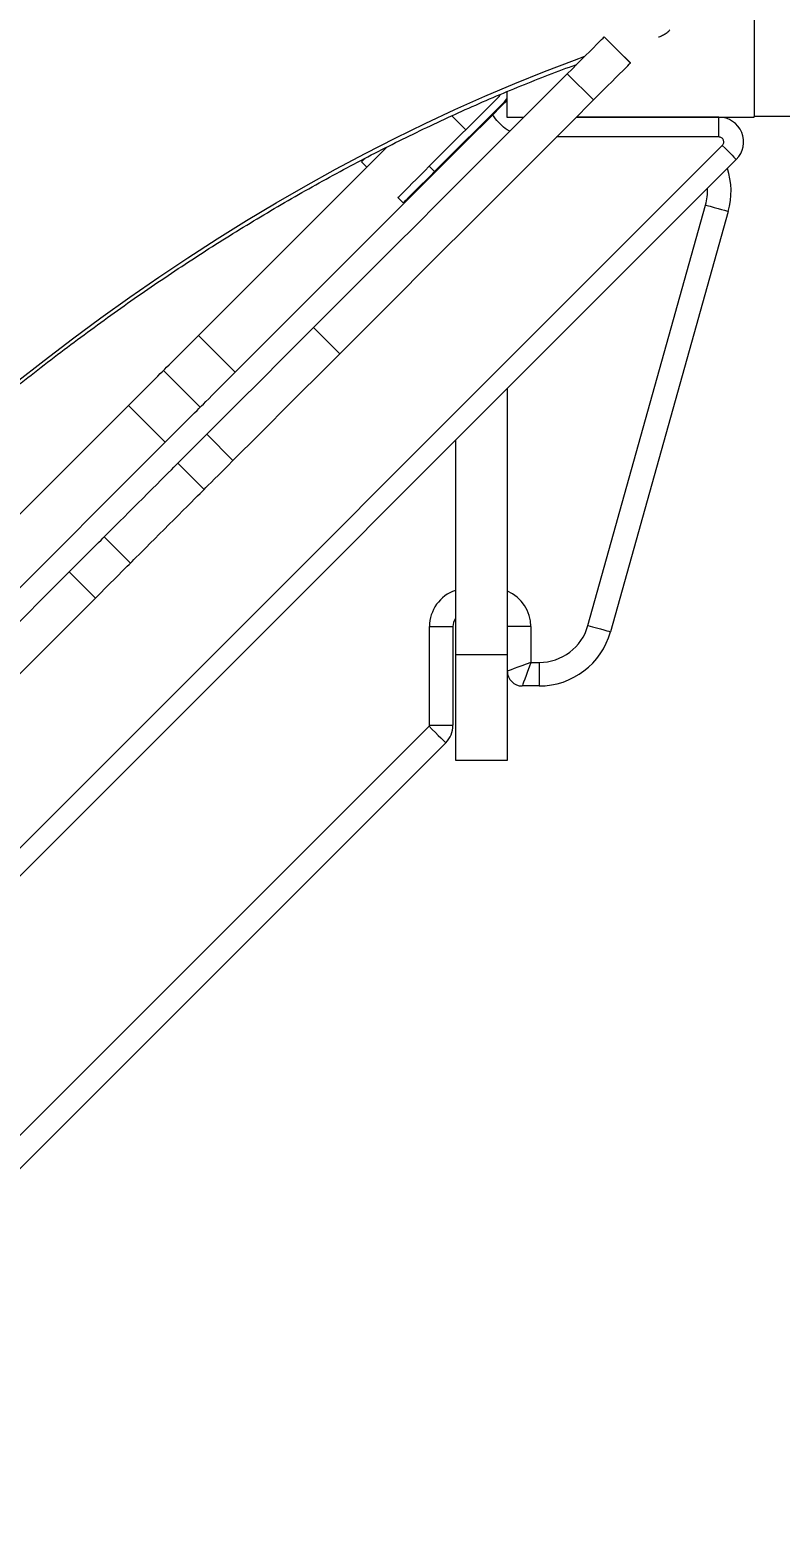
# Model space of a CAD drawing. Header units: millimetres. Extents: x -6332 to 8932, y -6739 to 7096.
# Drawn here: x -1129 to -826, y -630 to -25 of the extents above; entities that cross this region are included whole.
import ezdxf

# ---------------------------------------------------------------- set-up
doc = ezdxf.new("R2010")
doc.units = ezdxf.units.MM
for name, color, linetype in [('DIKOM_ОБЪЕКТ', 7, 'Continuous'), ('DIKOM_РАЗМЕР_ЗОНА', 7, 'Continuous'), ('DIKOM_РАЗМЕР_ОБЪЕКТА', 7, 'Continuous')]:
    doc.layers.add(name, color=color, linetype=linetype)
doc.styles.add('style1', font='arial.ttf', dxfattribs={"width": 0.8})
doc.dimstyles.new('1-50', dxfattribs={"dimtxt": 300, "dimasz": 200, "dimexe": 100, "dimexo": 0, "dimgap": 100, "dimtad": 1, "dimtxsty": 'style1', "dimcen": 200, "dimclrd": 7, "dimclre": 7, "dimclrt": 7, "dimadec": 1, "dimazin": 2, "dimtfac": 1, "dimtmove": 0, "dimatfit": 2, "dimfxl": 0, "dimlwd": 25, "dimlwe": 18, "dimarcsym": 0})

# ---------------------------------------------------------------- blocks, each defined once
blk = doc.blocks.new('*D9')
at = {"layer": 'Defpoints', "color": 0, "transparency": 16777216}
for p in [(777.17, 5593.97), (-4228.73, -3389.78), (7301.72, -3389.78)]:
    blk.add_point(p, dxfattribs=at)
at = {"layer": 'DIKOM_РАЗМЕР_ОБЪЕКТА', "color": 7, "lineweight": 18, "transparency": 16777216}
for p, q in [((777.17, 5593.97), (7401.72, 5593.97)), ((-4228.73, -3389.78), (7401.72, -3389.78))]:
    blk.add_line(p, q, dxfattribs=at)
at = {"layer": 'DIKOM_РАЗМЕР_ОБЪЕКТА', "color": 7, "lineweight": 25, "transparency": 16777216}
blk.add_line((7301.72, 5393.97), (7301.72, -3189.78), dxfattribs=at)
at = {"layer": 'DIKOM_РАЗМЕР_ОБЪЕКТА', "color": 7, "transparency": 16777216}
for points in [[(7268.39, 5393.97), (7335.06, 5393.97), (7301.72, 5593.97)], [(7268.39, -3189.78), (7335.06, -3189.78), (7301.72, -3389.78)]]:
    blk.add_solid(points, dxfattribs=at)
at = {"layer": 'DIKOM_РАЗМЕР_ОБЪЕКТА', "color": 7, "transparency": 16777216, "insert": (7048.55, 1153.71), "char_height": 300, "attachment_point": 5, "rotation": 90, "style": 'style1'}
blk.add_mtext('9000', dxfattribs=at)
blk = doc.blocks.new('*D10')
at = {"layer": 'Defpoints', "color": 0, "transparency": 16777216}
for p in [(4034.78, 3636.59), (-4490.85, -1960.46), (4034.78, -5533.39)]:
    blk.add_point(p, dxfattribs=at)
at = {"layer": 'DIKOM_РАЗМЕР_ОБЪЕКТА', "color": 7, "lineweight": 18, "transparency": 16777216}
for p, q in [((4034.78, 3636.59), (4034.78, -5633.39)), ((-4490.85, -1960.46), (-4490.85, -5633.39))]:
    blk.add_line(p, q, dxfattribs=at)
at = {"layer": 'DIKOM_РАЗМЕР_ОБЪЕКТА', "color": 7, "lineweight": 25, "transparency": 16777216}
blk.add_line((-4290.85, -5533.39), (3834.78, -5533.39), dxfattribs=at)
at = {"layer": 'DIKOM_РАЗМЕР_ОБЪЕКТА', "color": 7, "transparency": 16777216}
for points in [[(-4290.85, -5500.05), (-4290.85, -5566.72), (-4490.85, -5533.39)], [(3834.78, -5500.05), (3834.78, -5566.72), (4034.78, -5533.39)]]:
    blk.add_solid(points, dxfattribs=at)
at = {"layer": 'DIKOM_РАЗМЕР_ОБЪЕКТА', "color": 7, "transparency": 16777216, "insert": (308.03, -5280.21), "char_height": 300, "attachment_point": 5, "style": 'style1'}
blk.add_mtext('8500', dxfattribs=at)
blk = doc.blocks.new('*D11')
at = {"layer": 'Defpoints', "color": 0, "transparency": 16777216}
for p in [(1114.35, 7096.35), (-4349.59, -4627.34), (8831.76, -4627.34)]:
    blk.add_point(p, dxfattribs=at)
at = {"layer": 'DIKOM_РАЗМЕР_ЗОНА', "color": 7, "lineweight": 18, "transparency": 16777216}
for p, q in [((1114.35, 7096.35), (8931.76, 7096.35)), ((-4349.59, -4627.34), (8931.76, -4627.34))]:
    blk.add_line(p, q, dxfattribs=at)
at = {"layer": 'DIKOM_РАЗМЕР_ЗОНА', "color": 7, "lineweight": 25, "transparency": 16777216}
blk.add_line((8831.76, 6896.35), (8831.76, -4427.34), dxfattribs=at)
at = {"layer": 'DIKOM_РАЗМЕР_ЗОНА', "color": 7, "transparency": 16777216}
for points in [[(8798.42, 6896.35), (8865.09, 6896.35), (8831.76, 7096.35)], [(8798.42, -4427.34), (8865.09, -4427.34), (8831.76, -4627.34)]]:
    blk.add_solid(points, dxfattribs=at)
at = {"layer": 'DIKOM_РАЗМЕР_ЗОНА', "color": 7, "transparency": 16777216, "insert": (8578.59, 1308.2), "char_height": 300, "attachment_point": 5, "rotation": 90, "style": 'style1'}
blk.add_mtext('11750', dxfattribs=at)
blk = doc.blocks.new('*D12')
at = {"layer": 'Defpoints', "color": 0, "transparency": 16777216}
for p in [(6134.38, 3354.85), (-6332, -2644.93), (6134.38, -6639)]:
    blk.add_point(p, dxfattribs=at)
at = {"layer": 'DIKOM_РАЗМЕР_ЗОНА', "color": 7, "lineweight": 18, "transparency": 16777216}
for p, q in [((6134.38, 3354.85), (6134.38, -6739)), ((-6332, -2644.93), (-6332, -6739))]:
    blk.add_line(p, q, dxfattribs=at)
at = {"layer": 'DIKOM_РАЗМЕР_ЗОНА', "color": 7, "lineweight": 25, "transparency": 16777216}
blk.add_line((-6132, -6639), (5934.38, -6639), dxfattribs=at)
at = {"layer": 'DIKOM_РАЗМЕР_ЗОНА', "color": 7, "transparency": 16777216}
for points in [[(-6132, -6605.67), (-6132, -6672.33), (-6332, -6639)], [(5934.38, -6605.67), (5934.38, -6672.33), (6134.38, -6639)]]:
    blk.add_solid(points, dxfattribs=at)
at = {"layer": 'DIKOM_РАЗМЕР_ЗОНА', "color": 7, "transparency": 16777216, "insert": (-98.81, -6385.83), "char_height": 300, "attachment_point": 5, "style": 'style1'}
blk.add_mtext('12500', dxfattribs=at)

msp = doc.modelspace()

# ---------------------------------------------------------------- linework, layer by layer
at = {"layer": 'DIKOM_ОБЪЕКТ', "color": 7, "linetype": 'Continuous', "lineweight": 15}
for p, q in [((-836.33, 4.733), (-836.33, -59.679)), ((-900.022, -30.53), (-898.923, -29.43)), ((-898.923, -29.43), (-898.046, -28.554)), ((-898.046, -28.554), (-897.408, -27.916)), ((-897.408, -27.916), (-897.02, -27.528)), ((-897.02, -27.528), (-896.89, -27.397)), ((-896.89, -27.397), (-886.283, -38.004)), ((-908.997, -36.81), (-904.745, -35.253)), ((-906.187, -36.694), (-904.435, -34.943)), ((-904.435, -34.943), (-902.803, -33.311)), ((-902.803, -33.311), (-901.323, -31.832)), ((-901.323, -31.832), (-900.022, -30.53)), ((-891.494, -32.759), (-886.266, -37.987)), ((-933.102, -46.257), (-921.038, -41.397)), ((-921.038, -41.397), (-908.997, -36.81)), ((-920.648, -51.156), (-911.841, -42.349)), ((-911.841, -42.349), (-909.925, -40.432)), ((-911.841, -42.349), (-901.235, -52.956)), ((-909.925, -40.432), (-908.028, -38.536)), ((-908.028, -38.536), (-906.187, -36.694)), ((-890.717, -42.438), (-889.415, -41.137)), ((-889.415, -41.137), (-888.316, -40.037)), ((-888.316, -40.037), (-887.439, -39.161)), ((-887.439, -39.161), (-886.801, -38.523)), ((-886.801, -38.523), (-886.413, -38.135)), ((-886.413, -38.135), (-886.283, -38.004)), ((-886.283, -38.004), (-886.266, -37.987)), ((-945.182, -51.387), (-933.102, -46.257)), ((-897.421, -49.143), (-895.58, -47.301)), ((-895.58, -47.301), (-893.828, -45.549)), ((-893.828, -45.549), (-892.197, -43.918)), ((-892.197, -43.918), (-890.717, -42.438)), ((-967.657, -79.781), (-939.423, -51.547)), ((-937.302, -53.668), (-965.536, -81.902)), ((-957.272, -56.783), (-945.182, -51.387)), ((-937.607, -54.5), (-938.572, -55.466)), ((-936.902, -53.795), (-937.607, -54.5)), ((-937.302, -53.668), (-937.166, -53.532)), ((-936.474, -53.367), (-936.902, -53.795)), ((-936.64, -52.913), (-936.33, -53.223)), ((-936.33, -53.223), (-936.474, -53.367)), ((-936.33, -49.626), (-936.33, -59.914)), ((-929.433, -59.94), (-920.648, -51.156)), ((-910.041, -61.763), (-901.235, -52.956)), ((-901.235, -52.956), (-899.318, -51.039)), ((-899.318, -51.039), (-897.421, -49.143)), ((-969.364, -62.443), (-957.272, -56.783)), ((-952.844, -64.967), (-958.492, -59.319)), ((-942.819, -59.712), (-944.589, -61.481)), ((-941.206, -58.099), (-942.819, -59.712)), ((-939.781, -56.673), (-941.206, -58.099)), ((-938.572, -55.466), (-939.781, -56.673)), ((-938.187, -68.695), (-929.433, -59.94)), ((-936.33, -59.914), (-929.405, -59.914)), ((-850.582, -59.915), (-908.194, -59.915)), ((-908.193, -59.914), (-875.646, -59.914)), ((-908.192, -59.914), (-836.33, -59.914)), ((-875.646, -59.914), (-875.406, -59.915)), ((-850.582, -67.915), (-850.582, -59.915)), ((-815.33, -59.679), (-836.33, -59.679)), ((-836.33, -59.914), (-836.33, -59.679)), ((-981.45, -68.363), (-969.364, -62.443)), ((-948.448, -65.341), (-950.459, -67.352)), ((-946.478, -63.371), (-948.448, -65.341)), ((-944.589, -61.481), (-946.478, -63.371)), ((-918.826, -70.547), (-910.041, -61.763)), ((-1384.918, -607.079), (-849.168, -71.329)), ((-1061.007, -148.201), (-984.798, -71.992)), ((-1046.157, -163.05), (-950.459, -67.352)), ((-993.524, -74.539), (-981.45, -68.363)), ((-950.459, -67.352), (-950.723, -67.088)), ((-946.905, -77.413), (-938.187, -68.695)), ((-927.581, -79.302), (-918.826, -70.547)), ((-850.582, -67.915), (-916.194, -67.915)), ((-849.168, -71.329), (-848.065, -72.432)), ((-848.065, -72.432), (-847.004, -73.494)), ((-1379.261, -612.735), (-843.511, -76.986)), ((-1005.578, -80.969), (-993.524, -74.539)), ((-995.02, -77.971), (-994.889, -77.84)), ((-992.899, -80.092), (-995.02, -77.971)), ((-994.889, -77.84), (-994.501, -77.453)), ((-994.501, -77.453), (-993.865, -76.817)), ((-993.865, -76.817), (-993.602, -76.553)), ((-955.578, -86.086), (-946.905, -77.413)), ((-847.004, -73.494), (-846.026, -74.471)), ((-846.026, -74.471), (-845.168, -75.329)), ((-845.168, -75.329), (-844.465, -76.033)), ((-844.465, -76.033), (-843.942, -76.555)), ((-843.942, -76.555), (-843.62, -76.878)), ((-843.62, -76.878), (-843.511, -76.986)), ((-1017.605, -87.646), (-1005.578, -80.969)), ((-972.938, -85.061), (-971.24, -83.363)), ((-971.24, -83.363), (-969.468, -81.591)), ((-969.468, -81.591), (-967.657, -79.781)), ((-967.347, -83.713), (-969.119, -85.484)), ((-967.657, -79.781), (-965.536, -81.902)), ((-965.536, -81.902), (-967.347, -83.713)), ((-936.298, -88.019), (-927.581, -79.302)), ((-1029.598, -94.57), (-1017.605, -87.646)), ((-979.195, -91.318), (-978.333, -90.456)), ((-978.333, -90.456), (-977.253, -89.375)), ((-977.253, -89.375), (-975.975, -88.098)), ((-975.975, -88.098), (-974.527, -86.651)), ((-973.854, -90.219), (-975.131, -91.497)), ((-974.527, -86.651), (-972.938, -85.061)), ((-972.406, -88.772), (-973.854, -90.219)), ((-970.817, -87.183), (-972.406, -88.772)), ((-969.119, -85.484), (-970.817, -87.183)), ((-964.199, -94.706), (-955.578, -86.086)), ((-944.971, -96.692), (-936.298, -88.019)), ((-1041.549, -101.734), (-1029.598, -94.57)), ((-980.317, -92.44), (-980.197, -92.32)), ((-980.317, -92.441), (-978.196, -94.562)), ((-980.197, -92.32), (-979.82, -91.944)), ((-979.82, -91.944), (-979.195, -91.318)), ((-978.076, -94.441), (-978.195, -94.562)), ((-977.699, -94.065), (-978.076, -94.441)), ((-977.074, -93.439), (-977.699, -94.065)), ((-976.212, -92.578), (-977.074, -93.439)), ((-975.131, -91.497), (-976.212, -92.578)), ((-972.761, -103.269), (-964.199, -94.706)), ((-953.592, -105.313), (-944.971, -96.692)), ((-903.505, -265.441), (-855.905, -95.441)), ((-855.905, -95.441), (-854.121, -95.941)), ((-854.121, -95.941), (-852.404, -96.421)), ((-852.404, -96.421), (-850.823, -96.865)), ((-850.823, -96.865), (-849.437, -97.253)), ((-1053.452, -109.135), (-1041.549, -101.734)), ((-846.757, -98.002), (-894.357, -268.002)), ((-849.437, -97.253), (-848.299, -97.571)), ((-848.299, -97.571), (-847.453, -97.808)), ((-847.453, -97.808), (-846.933, -97.954)), ((-846.933, -97.954), (-846.757, -98.002)), ((-981.255, -111.763), (-972.761, -103.269)), ((-962.154, -113.875), (-953.592, -105.313)), ((-1065.298, -116.767), (-1053.452, -109.135)), ((-989.676, -120.184), (-981.255, -111.763)), ((-970.649, -122.37), (-962.154, -113.875)), ((-1077.082, -124.627), (-1065.298, -116.767)), ((-998.016, -128.524), (-989.676, -120.184)), ((-1088.796, -132.709), (-1077.082, -124.627)), ((-979.07, -130.791), (-970.649, -122.37)), ((-1100.433, -141.01), (-1088.796, -132.709)), ((-1006.268, -136.776), (-998.016, -128.524)), ((-987.41, -139.131), (-979.07, -130.791)), ((-1014.425, -144.933), (-1006.268, -136.776)), ((-995.662, -147.383), (-987.41, -139.131)), ((-1111.986, -149.524), (-1100.433, -141.01)), ((-1019.432, -149.939), (-1014.425, -144.933)), ((-1014.425, -144.933), (-1003.818, -155.539)), ((-1123.448, -158.245), (-1111.986, -149.524)), ((-1064.99, -152.183), (-1063.019, -150.213)), ((-1063.019, -150.213), (-1061.007, -148.201)), ((-1061.007, -148.201), (-1046.157, -163.05)), ((-1024.317, -154.825), (-1019.432, -149.939)), ((-1003.818, -155.539), (-995.662, -147.383)), ((-1071.69, -158.885), (-1070.264, -157.458)), ((-1070.264, -157.458), (-1068.65, -155.844)), ((-1068.65, -155.844), (-1066.88, -154.074)), ((-1066.88, -154.074), (-1064.99, -152.183)), ((-1029.069, -159.576), (-1024.317, -154.825)), ((-1008.825, -160.546), (-1003.818, -155.539)), ((-1134.812, -167.169), (-1123.448, -158.245)), ((-1076.421, -163.615), (-1075.717, -162.91)), ((-1075.717, -162.91), (-1075.288, -162.482)), ((-1075.288, -162.482), (-1075.144, -162.338)), ((-1075.144, -162.338), (-1075.001, -162.195)), ((-1075.144, -162.338), (-1060.295, -177.188)), ((-1075.001, -162.195), (-1074.571, -161.765)), ((-1074.571, -161.765), (-1073.866, -161.06)), ((-1073.866, -161.06), (-1072.899, -160.093)), ((-1072.899, -160.093), (-1071.69, -158.885)), ((-1048.169, -165.062), (-1046.157, -163.05)), ((-1033.675, -164.183), (-1029.069, -159.576)), ((-1013.711, -165.432), (-1008.825, -160.546)), ((-1083.409, -170.604), (-1081.638, -168.833)), ((-1081.638, -168.833), (-1080.023, -167.217)), ((-1080.023, -167.217), (-1078.597, -165.791)), ((-1078.597, -165.791), (-1077.388, -164.582)), ((-1077.388, -164.582), (-1076.421, -163.615)), ((-1053.8, -170.693), (-1052.03, -168.923)), ((-1052.03, -168.923), (-1050.14, -167.033)), ((-1050.14, -167.033), (-1048.169, -165.062)), ((-1042.405, -172.913), (-1038.124, -168.632)), ((-1038.124, -168.632), (-1033.675, -164.183)), ((-1018.462, -170.183), (-1013.711, -165.432)), ((-936.092, -277.229), (-936.092, -169.567)), ((-1089.284, -176.478), (-1087.271, -174.465)), ((-1087.271, -174.465), (-1085.3, -172.494)), ((-1085.3, -172.494), (-1083.409, -170.604)), ((-1059.017, -175.909), (-1058.05, -174.943)), ((-1058.05, -174.943), (-1056.841, -173.734)), ((-1056.841, -173.734), (-1055.415, -172.308)), ((-1055.415, -172.308), (-1053.8, -170.693)), ((-1046.507, -177.015), (-1042.405, -172.913)), ((-1027.518, -179.238), (-1023.068, -174.789)), ((-1023.068, -174.789), (-1018.462, -170.183)), ((-1171.326, -258.52), (-1089.284, -176.478)), ((-1089.284, -176.478), (-1074.435, -191.327)), ((-1065.174, -182.067), (-1063.748, -180.64)), ((-1063.748, -180.64), (-1062.539, -179.431)), ((-1062.539, -179.431), (-1061.572, -178.465)), ((-1061.572, -178.465), (-1060.867, -177.76)), ((-1060.867, -177.76), (-1060.439, -177.331)), ((-1060.439, -177.331), (-1060.295, -177.188)), ((-1060.295, -177.188), (-1060.151, -177.044)), ((-1060.151, -177.044), (-1059.722, -176.615)), ((-1059.722, -176.615), (-1059.017, -175.909)), ((-1054.135, -184.643), (-1050.42, -180.928)), ((-1050.42, -180.928), (-1046.507, -177.015)), ((-1031.798, -183.519), (-1027.518, -179.238)), ((-1072.422, -189.315), (-1070.45, -187.344)), ((-1070.45, -187.344), (-1068.56, -185.452)), ((-1068.56, -185.452), (-1066.789, -183.681)), ((-1066.789, -183.681), (-1065.174, -182.067)), ((-1057.641, -188.148), (-1054.135, -184.643)), ((-1039.814, -191.535), (-1035.901, -187.622)), ((-1035.901, -187.622), (-1031.798, -183.519)), ((-1156.477, -273.37), (-1074.435, -191.327)), ((-1074.435, -191.327), (-1072.422, -189.315)), ((-1063.521, -194.03), (-1061.752, -192.26)), ((-1061.752, -192.26), (-1059.79, -190.298)), ((-1059.79, -190.298), (-1057.641, -188.148)), ((-1057.641, -188.148), (-1047.034, -198.755)), ((-1043.528, -195.25), (-1039.814, -191.535)), ((-957.092, -190.567), (-957.092, -277.229)), ((-1069.591, -200.099), (-1069.288, -199.796)), ((-1069.288, -199.796), (-1068.559, -199.067)), ((-1069.288, -199.796), (-1058.681, -210.402)), ((-1068.559, -199.067), (-1067.615, -198.123)), ((-1067.615, -198.123), (-1066.458, -196.966)), ((-1066.458, -196.966), (-1065.092, -195.6)), ((-1065.092, -195.6), (-1063.521, -194.03)), ((-1049.183, -200.904), (-1047.034, -198.755)), ((-1047.034, -198.755), (-1043.528, -195.25)), ((-1076.171, -206.679), (-1074.594, -205.102)), ((-1074.594, -205.102), (-1073.18, -203.688)), ((-1073.18, -203.688), (-1071.953, -202.461)), ((-1071.953, -202.461), (-1070.935, -201.444)), ((-1070.935, -201.444), (-1070.144, -200.651)), ((-1070.144, -200.651), (-1069.591, -200.099)), ((-1054.485, -206.206), (-1052.915, -204.637)), ((-1052.915, -204.637), (-1051.145, -202.867)), ((-1051.145, -202.867), (-1049.183, -200.904)), ((-1081.604, -212.112), (-1079.707, -210.215)), ((-1079.707, -210.215), (-1077.885, -208.393)), ((-1077.885, -208.393), (-1076.171, -206.679)), ((-1060.329, -212.049), (-1059.537, -211.258)), ((-1059.537, -211.258), (-1058.985, -210.706)), ((-1058.985, -210.706), (-1058.681, -210.402)), ((-1058.681, -210.402), (-1057.953, -209.674)), ((-1057.953, -209.674), (-1057.009, -208.73)), ((-1057.009, -208.73), (-1055.852, -207.573)), ((-1055.852, -207.573), (-1054.485, -206.206)), ((-1089.3, -219.808), (-1087.426, -217.935)), ((-1087.426, -217.935), (-1085.497, -216.005)), ((-1085.497, -216.005), (-1083.545, -214.053)), ((-1083.545, -214.053), (-1081.604, -212.112)), ((-1067.279, -219), (-1065.565, -217.286)), ((-1065.565, -217.286), (-1063.987, -215.709)), ((-1063.987, -215.709), (-1062.573, -214.294)), ((-1062.573, -214.294), (-1061.347, -213.068)), ((-1061.347, -213.068), (-1060.329, -212.049)), ((-1094.273, -224.781), (-1092.753, -223.261)), ((-1092.753, -223.261), (-1091.085, -221.593)), ((-1091.085, -221.593), (-1089.3, -219.808)), ((-1072.939, -224.66), (-1070.998, -222.719)), ((-1070.998, -222.719), (-1069.1, -220.821)), ((-1069.1, -220.821), (-1067.279, -219)), ((-1100.387, -230.895), (-1099.681, -230.189)), ((-1099.681, -230.189), (-1099.252, -229.76)), ((-1099.252, -229.76), (-1099.107, -229.615)), ((-1099.107, -229.615), (-1099.09, -229.598)), ((-1099.107, -229.615), (-1088.501, -240.222)), ((-1099.09, -229.598), (-1098.879, -229.387)), ((-1099.09, -229.598), (-1088.484, -240.205)), ((-1098.879, -229.387), (-1098.417, -228.925)), ((-1098.417, -228.925), (-1097.711, -228.219)), ((-1097.711, -228.219), (-1096.774, -227.282)), ((-1096.774, -227.282), (-1095.622, -226.129)), ((-1095.622, -226.129), (-1094.273, -224.781)), ((-1078.693, -230.414), (-1076.82, -228.54)), ((-1076.82, -228.54), (-1074.891, -226.612)), ((-1074.891, -226.612), (-1072.939, -224.66)), ((-1107.378, -237.885), (-1105.607, -236.114)), ((-1105.607, -236.114), (-1103.991, -234.499)), ((-1103.991, -234.499), (-1102.564, -233.072)), ((-1102.564, -233.072), (-1101.354, -231.862)), ((-1101.354, -231.862), (-1100.387, -230.895)), ((-1085.015, -236.736), (-1083.667, -235.388)), ((-1083.667, -235.388), (-1082.146, -233.868)), ((-1082.146, -233.868), (-1080.479, -232.2)), ((-1080.479, -232.2), (-1078.693, -230.414)), ((-1113.253, -243.761), (-1111.24, -241.748)), ((-1111.24, -241.748), (-1109.268, -239.777)), ((-1109.268, -239.777), (-1107.378, -237.885)), ((-1090.748, -242.469), (-1089.78, -241.502)), ((-1089.78, -241.502), (-1089.075, -240.796)), ((-1089.075, -240.796), (-1088.645, -240.367)), ((-1088.645, -240.367), (-1088.501, -240.222)), ((-1088.501, -240.222), (-1088.484, -240.205)), ((-1088.484, -240.205), (-1088.273, -239.994)), ((-1088.273, -239.994), (-1087.81, -239.531)), ((-1087.81, -239.531), (-1087.105, -238.826)), ((-1087.105, -238.826), (-1086.167, -237.888)), ((-1086.167, -237.888), (-1085.015, -236.736)), ((-1162.751, -293.259), (-1113.253, -243.761)), ((-1113.253, -243.761), (-1102.646, -254.368)), ((-1096.771, -248.492), (-1095, -246.721)), ((-1095, -246.721), (-1093.384, -245.106)), ((-1093.384, -245.106), (-1091.957, -243.678)), ((-1091.957, -243.678), (-1090.748, -242.469)), ((-1152.144, -303.865), (-1102.646, -254.368)), ((-1102.646, -254.368), (-1100.634, -252.355)), ((-1100.634, -252.355), (-1098.662, -250.383)), ((-1098.662, -250.383), (-1096.771, -248.492)), ((-967.592, -305.798), (-967.592, -265.914)), ((-967.592, -265.914), (-958.092, -265.914)), ((-958.092, -265.914), (-958.092, -305.798)), ((-926.592, -265.914), (-936.092, -265.914)), ((-926.592, -265.914), (-926.592, -280.414)), ((-903.505, -265.441), (-901.721, -265.941)), ((-901.721, -265.941), (-900.004, -266.421)), ((-900.004, -266.421), (-898.423, -266.865)), ((-898.423, -266.865), (-897.036, -267.253)), ((-897.036, -267.253), (-895.899, -267.571)), ((-895.899, -267.571), (-895.053, -267.808)), ((-895.053, -267.808), (-894.533, -267.954)), ((-894.533, -267.954), (-894.357, -268.002)), ((-957.092, -277.229), (-936.092, -277.229)), ((-957.092, -277.229), (-957.092, -319.914)), ((-936.092, -319.914), (-936.092, -277.229)), ((-935.91, -283.847), (-936.092, -283.914)), ((-935.369, -283.647), (-935.91, -283.847)), ((-934.491, -283.324), (-935.369, -283.647)), ((-933.31, -282.888), (-934.491, -283.324)), ((-931.87, -282.358), (-933.31, -282.888)), ((-930.228, -281.754), (-931.87, -282.358)), ((-928.446, -281.096), (-930.228, -281.754)), ((-927.932, -284.049), (-928.537, -285.692)), ((-926.592, -280.414), (-928.446, -281.096)), ((-927.275, -282.268), (-927.932, -284.049)), ((-926.592, -280.414), (-927.275, -282.268)), ((-926.592, -280.414), (-923.246, -280.414)), ((-923.246, -280.414), (-923.246, -289.914)), ((-930.025, -289.731), (-930.092, -289.914)), ((-923.246, -289.914), (-930.092, -289.914)), ((-929.826, -289.191), (-930.025, -289.731)), ((-929.502, -288.313), (-929.826, -289.191)), ((-929.067, -287.131), (-929.502, -288.313)), ((-928.537, -285.692), (-929.067, -287.131)), ((-1149.884, -488.267), (-967.739, -306.151)), ((-967.739, -306.151), (-966.428, -307.462)), ((-967.592, -305.798), (-958.092, -305.798)), ((-966.428, -307.462), (-965.168, -308.722)), ((-965.168, -308.722), (-964.007, -309.883)), ((-961.022, -312.869), (-1143.167, -494.985)), ((-964.007, -309.883), (-962.989, -310.902)), ((-962.989, -310.902), (-962.154, -311.737)), ((-962.154, -311.737), (-961.533, -312.358)), ((-961.533, -312.358), (-961.151, -312.74)), ((-961.151, -312.74), (-961.022, -312.869)), ((-957.092, -319.914), (-936.092, -319.914))]:
    msp.add_line(p, q, dxfattribs=at)
for centre, radius, start, end in [((-940.848, -50.127), 2.011, 315.090086, 342.248231), ((-940.855, -50.12), 5.021, 315.035295, 334.306909), ((-940.691, -50.003), 4.988, 314.974261, 330.971024), ((-850.582, -69.915), 10, 315.000001, 90), ((-875.646, -89.914), 30, 344.357754, 18.082675), ((-875.646, -89.914), 20.5, 344.357754, 3.509629), ((-952.092, -265.914), 15.5, 108.819063, 180), ((-942.092, -265.914), 15.5, 0, 67.226004), ((-952.092, -265.914), 6, 146.44269, 180), ((-923.246, -259.914), 20.5, 270, 344.357754), ((-923.246, -259.914), 30, 270, 344.357754), ((-930.092, -283.914), 6, 180, 270), ((-968.092, -305.797), 0.5, 314.995367, 0), ((-968.092, -305.797), 10, 314.995367, 0)]:
    msp.add_arc(centre, radius, start, end, dxfattribs=at)
for points, knots in [([(-874.995, -27.472), (-874.565, -27.322), (-873.609, -26.989), (-872.212, -26.202), (-871.108, -25.369), (-870.521, -24.803), (-870.354, -24.641)], [0, 0, 0, 0, 0.2509641, 0.5573802, 0.8737546, 1, 1, 1, 1]), ([(-1417.679, -548.187), (-1416.929, -546.124), (-1414.825, -540.334), (-1411.101, -530.788), (-1406.53, -519.557), (-1401.712, -508.309), (-1396.662, -497.052), (-1391.379, -485.79), (-1385.869, -474.531), (-1380.132, -463.281), (-1374.172, -452.045), (-1367.993, -440.83), (-1361.598, -429.642), (-1354.988, -418.486), (-1348.17, -407.37), (-1341.145, -396.298), (-1333.92, -385.277), (-1326.494, -374.313), (-1318.875, -363.412), (-1311.065, -352.579), (-1303.069, -341.82), (-1294.891, -331.142), (-1286.536, -320.55), (-1278.008, -310.05), (-1269.311, -299.647), (-1260.451, -289.348), (-1251.431, -279.157), (-1242.257, -269.079), (-1232.934, -259.122), (-1223.467, -249.29), (-1213.86, -239.588), (-1204.12, -230.021), (-1194.251, -220.595), (-1184.258, -211.315), (-1174.148, -202.184), (-1163.924, -193.211), (-1153.594, -184.397), (-1143.162, -175.748), (-1132.635, -167.269), (-1122.017, -158.965), (-1111.315, -150.839), (-1100.534, -142.897), (-1089.681, -135.142), (-1078.761, -127.578), (-1067.779, -120.21), (-1056.743, -113.041), (-1045.657, -106.076), (-1034.528, -99.318), (-1023.363, -92.77), (-1012.165, -86.438), (-1000.944, -80.321), (-989.703, -74.426), (-978.45, -68.753), (-967.189, -63.31), (-955.929, -58.094), (-944.674, -53.112), (-933.43, -48.36), (-922.206, -43.865), (-913.743, -40.598), (-909.033, -38.909), (-908.047, -38.555)], [0, 0, 0, 0, 0.0097419, 0.0273304, 0.0449207, 0.0625114, 0.0801029, 0.0976953, 0.1152894, 0.1328843, 0.1504794, 0.1680763, 0.185674, 0.2032721, 0.2208717, 0.2384712, 0.2560728, 0.2736738, 0.2912762, 0.3088792, 0.3264829, 0.3440874, 0.3616927, 0.3792976, 0.3969031, 0.4145091, 0.4321152, 0.4497222, 0.4673288, 0.4849356, 0.5025419, 0.5201493, 0.5377561, 0.5553625, 0.5729696, 0.5905757, 0.6081819, 0.6257876, 0.6433931, 0.6609979, 0.6786026, 0.6962058, 0.7138089, 0.731412, 0.7490135, 0.7666144, 0.7842148, 0.8018142, 0.8194125, 0.8370097, 0.8546064, 0.8722019, 0.8897966, 0.9073896, 0.924982, 0.9425733, 0.9601636, 0.9777524, 0.9953405, 1, 1, 1, 1]), ([(-935.055, -65.562), (-935.434, -65.377), (-936.926, -64.647), (-939.119, -62.698), (-940.977, -60.537), (-941.762, -59.145), (-941.939, -58.831)], [0, 0, 0, 0, 0.1295969, 0.5093994, 0.889267, 1, 1, 1, 1]), ([(-849.168, -71.329), (-849.044, -71.182), (-848.789, -70.881), (-848.593, -70.309), (-848.563, -69.712), (-848.709, -69.139), (-849.011, -68.63), (-849.454, -68.228), (-849.998, -67.964), (-850.39, -67.931), (-850.582, -67.915)], [0, 0, 0, 0, 0.1221888, 0.2500251, 0.3777116, 0.4998908, 0.6222669, 0.7500412, 0.8777454, 1, 1, 1, 1])]:
    msp.add_open_spline(points, degree=3, knots=knots, dxfattribs=at)

# ---------------------------------------------------------------- dimensions: what is measured, and where the dimension line sits
at = {"layer": 'DIKOM_РАЗМЕР_ЗОНА'}
dim = msp.add_linear_dim(base=(8831.757, -4627.344), p1=(1114.346, 7096.351), p2=(-4349.589, -4627.344), angle=90, text='11750', dimstyle='1-50', dxfattribs=at)
dim.commit()
dim.dimension.update_dxf_attribs({"geometry": '*D11', "text_midpoint": (8831.757, 1308.196), "dimtype": 160})
dim = msp.add_linear_dim(base=(6134.379, -6639), p1=(-6332, -2644.933), p2=(6134.379, 3354.853), text='12500', dimstyle='1-50', dxfattribs=at)
dim.commit()
dim.dimension.update_dxf_attribs({"geometry": '*D12', "text_midpoint": (-98.81, -6639), "dimtype": 160})
at = {"layer": 'DIKOM_РАЗМЕР_ОБЪЕКТА'}
dim = msp.add_linear_dim(base=(7301.722, -3389.779), p1=(777.17, 5593.968), p2=(-4228.728, -3389.779), angle=90, text='9000', dimstyle='1-50', dxfattribs=at)
dim.commit()
dim.dimension.update_dxf_attribs({"geometry": '*D9', "text_midpoint": (7301.722, 1153.714), "dimtype": 160})
dim = msp.add_linear_dim(base=(4034.777, -5533.386), p1=(-4490.848, -1960.464), p2=(4034.777, 3636.587), text='8500', dimstyle='1-50', dxfattribs=at)
dim.commit()
dim.dimension.update_dxf_attribs({"geometry": '*D10', "text_midpoint": (308.034, -5533.386), "dimtype": 160})

doc.saveas('drawing.dxf')
